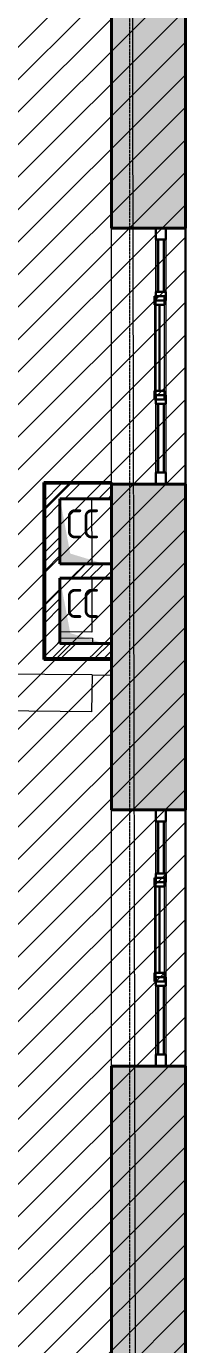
# Model space of a CAD drawing. Header units: millimetres. Extents: x -11886 to 379896, y -8130 to 47743.
# Drawn here: x 2846 to 3943, y 24143 to 33253 of the extents above; entities that cross this region are included whole.
import ezdxf

# ---------------------------------------------------------------- set-up
doc = ezdxf.new("R2010")
doc.units = ezdxf.units.MM
for name, pattern in [('ADSK_Линия сетки', [25, 20, -2.5, 0, -2.5]), ('ADSK_Сверху', [4.5, 3, -1.5]), ('ADSK_Снесено', [4.5, 3, -1.5])]:
    doc.linetypes.add(name, pattern=pattern)
for name, color, linetype, lineweight, true_color in [('_ Окна', 5, 'Continuous', 30, 0x0000ff), ('Витраж', 5, 'Continuous', 18, 0x0000ff), ('Линии', 7, 'Continuous', 9, 0x00a600), ('Окна', 5, 'Continuous', 18, 0x0000ff), ('Панели витража', 5, 'Continuous', 18, 0x0000ff), ('Стены внутренние', 5, 'Continuous', 18, 0x0000ff), ('Стены наружные', 1, 'ADSK_Снесено', 18, 0xff0000), ('Стены штриховка', 5, 'Continuous', 18, 0x0000ff)]:
    doc.layers.add(name, color=color, linetype=linetype, lineweight=lineweight, true_color=true_color)
for name, color, linetype, lineweight in [('Аннотация', 7, 'Continuous', 9), ('Оси', 7, 'Continuous', 9), ('Перекрытие', 7, 'Continuous', 18), ('Узлы', 7, 'Continuous', 18)]:
    doc.layers.add(name, color=color, linetype=linetype, lineweight=lineweight)
doc.styles.add('GOST Common_1', font='GOST_Common.ttf', dxfattribs={"width": 0.9, "height": 200})
pattern_1 = [(45, (0, 0), (-179.6051, 179.6051), []), (45, (63.5, 0), (0, 359.2102), []), (45, (-63.5, 0), (0, 359.2102), [])]

# ---------------------------------------------------------------- blocks, each defined once
blk = doc.blocks.new('Прямоугольный импост - 70х20_60мм-1438238-01 План 1-го этажа маркировочный')
at = {"layer": 'Витраж', "color": 161, "linetype": 'ADSK_Сверху', "true_color": 0xaaaaff}
for p, q in [((3738.5, 30673.6), (3738.5, 30643.6)), ((3808.5, 30673.6), (3808.5, 30643.6)), ((3738.5, 30168.6), (3738.5, 30088.6)), ((3808.5, 30168.6), (3808.5, 30088.6)), ((3738.5, 30088.6), (3808.5, 30088.6))]:
    blk.add_line(p, q, dxfattribs=at)
blk = doc.blocks.new('Прямоугольный импост - 70х20_60мм-1438075-01 План 1-го этажа маркировочный')
at = {"layer": 'Витраж', "color": 161, "linetype": 'ADSK_Сверху', "true_color": 0xaaaaff}
for p, q in [((-80, 35), (0, 35)), ((0, 35), (0, -35)), ((0, -35), (-80, -35))]:
    blk.add_line(p, q, dxfattribs=at)
blk = doc.blocks.new('Прямоугольный импост - 70х20_60мм-1438076-01 План 1-го этажа маркировочный')
at = {"layer": 'Витраж', "color": 161, "linetype": 'ADSK_Сверху', "true_color": 0xaaaaff}
for p, q in [((0, 35), (-80, 35)), ((0, -35), (0, 35)), ((-80, -35), (0, -35))]:
    blk.add_line(p, q, dxfattribs=at)
blk = doc.blocks.new('Прямоугольный импост - 70х20_60мм-1233528-01 План 1-го этажа маркировочный')
at = {"layer": 'Витраж', "color": 161, "linetype": 'ADSK_Сверху', "true_color": 0xaaaaff}
for p, q in [((3738.5, 31388.6), (3738.5, 31358.6)), ((3808.5, 31388.6), (3808.5, 31358.6)), ((3738.5, 30703.6), (3738.5, 30673.6)), ((3808.5, 30703.6), (3808.5, 30673.6))]:
    blk.add_line(p, q, dxfattribs=at)
blk = doc.blocks.new('Прямоугольный импост - 70х20_60мм-1225113-01 План 1-го этажа маркировочный')
at = {"layer": 'Витраж', "color": 161, "linetype": 'ADSK_Сверху', "true_color": 0xaaaaff}
for p, q in [((-6006, 10091.9), (-6006, 10121.9)), ((-5936, 10091.9), (-5936, 10121.9)), ((-6006, 9651.9), (-6006, 9731.9)), ((-5936, 9651.9), (-5936, 9731.9)), ((-6006, 9651.9), (-5936, 9651.9))]:
    blk.add_line(p, q, dxfattribs=at)
blk = doc.blocks.new('Прямоугольный импост - 70х60мм-1438073-01 План 1-го этажа маркировочный')
at = {"layer": 'Витраж', "color": 161, "linetype": 'ADSK_Сверху', "true_color": 0xaaaaff}
for p, q in [((-30, 35), (30, 35)), ((30, -35), (-30, -35))]:
    blk.add_line(p, q, dxfattribs=at)
blk = doc.blocks.new('Прямоугольный импост - 70х60мм-1438240-01 План 1-го этажа маркировочный')
at = {"layer": 'Витраж', "color": 161, "linetype": 'ADSK_Сверху', "true_color": 0xaaaaff}
for p, q in [((3808.5, 30643.6), (3738.5, 30643.6)), ((3738.5, 30643.6), (3738.5, 30168.6)), ((3808.5, 30643.6), (3808.5, 30168.6)), ((3738.5, 30168.6), (3808.5, 30168.6))]:
    blk.add_line(p, q, dxfattribs=at)
blk = doc.blocks.new('Прямоугольный импост - 70х60мм-1225009-01 План 1-го этажа маркировочный')
at = {"layer": 'Витраж', "color": 161, "linetype": 'ADSK_Сверху', "true_color": 0xaaaaff}
for p, q in [((-5936, 11391.9), (-6006, 11391.9)), ((-6006, 11031.9), (-6006, 11391.9)), ((-5936, 11031.9), (-5936, 11391.9)), ((-6006, 11031.9), (-5936, 11031.9))]:
    blk.add_line(p, q, dxfattribs=at)
blk = doc.blocks.new('Прямоугольный импост - 70х60мм-1236580-01 План 1-го этажа маркировочный')
at = {"layer": 'Витраж', "color": 161, "linetype": 'ADSK_Сверху', "true_color": 0xaaaaff}
for p, q in [((3808.5, 23332.6), (3738.5, 23332.6)), ((3738.5, 23332.6), (3738.5, 22677.6)), ((3808.5, 23332.6), (3808.5, 22677.6)), ((3738.5, 22677.6), (3808.5, 22677.6))]:
    blk.add_line(p, q, dxfattribs=at)
blk = doc.blocks.new('Системная панель - _AR_Стекло_40мм_привязка по центру-1236809-01 План 1-го этажа маркировочный')
at = {"layer": 'Панели витража', "lineweight": 30}
for p, q in [((180, 20), (-180, 20)), ((-180, 20), (-180, -20)), ((180, -20), (180, 20)), ((-180, -20), (180, -20))]:
    blk.add_line(p, q, dxfattribs=at)
blk = doc.blocks.new('Прямоугольный импост - 70х20_60мм-1236810-01 План 1-го этажа маркировочный')
at = {"layer": 'Витраж', "lineweight": 30}
for p, q in [((-80, 35), (0, 35)), ((-80, -35), (-80, 35)), ((0, 35), (0, -35)), ((0, -35), (-80, -35))]:
    blk.add_line(p, q, dxfattribs=at)
blk = doc.blocks.new('Прямоугольный импост - 70х20_60мм-1236813-01 План 1-го этажа маркировочный')
at = {"layer": 'Витраж', "lineweight": 30}
for p, q in [((0, 35), (-80, 35)), ((-80, 35), (-80, -35)), ((0, -35), (0, 35)), ((-80, -35), (0, -35))]:
    blk.add_line(p, q, dxfattribs=at)
blk = doc.blocks.new('Системная панель - _AR_Стекло_40мм_привязка по центру-1438242-01 План 1-го этажа маркировочный')
at = {"layer": 'Панели витража', "lineweight": 30}
for p, q in [((237.5, 20), (-237.5, 20)), ((-237.5, 20), (-237.5, -20)), ((237.5, -20), (237.5, 20)), ((-237.5, -20), (237.5, -20))]:
    blk.add_line(p, q, dxfattribs=at)
blk = doc.blocks.new('Витраж-тент со смещением вовне - 60мм 30 сдвиг-1466947-01 План 1-го этажа маркировочный')
at = {"layer": '_ Окна'}
for p, q in [((-357.5, 25), (-357.5, -45)), ((-357.5, 25), (-297.5, 25)), ((-357.5, -45), (-357.5, 25)), ((-297.5, 25), (-297.5, -45)), ((357.5, 25), (297.5, 25)), ((297.5, 25), (297.5, -45)), ((357.5, -45), (357.5, 25)), ((357.5, -45), (357.5, 25)), ((-297.5, -45), (-357.5, -45)), ((-297.5, -10), (297.5, -10)), ((297.5, -45), (357.5, -45))]:
    blk.add_line(p, q, dxfattribs=at)
at = {"layer": 'Окна'}
for p, q in [((297.5, 25), (-297.5, 25)), ((-297.5, -45), (297.5, -45))]:
    blk.add_line(p, q, dxfattribs=at)
blk = doc.blocks.new('Прямоугольный импост - 70х60мм-V58-01 План 1-го этажа маркировочный')
at = {"layer": 'Витраж'}
for p, q in [((3738.5, 35437.6), (3738.5, 35797.6)), ((3808.5, 35797.6), (3808.5, 35437.6))]:
    blk.add_line(p, q, dxfattribs=at)
blk = doc.blocks.new('Прямоугольный импост - 70х60мм-V63-01 План 1-го этажа маркировочный')
at = {"layer": 'Витраж'}
for p, q in [((3738.5, 30168.6), (3738.5, 30643.6)), ((3808.5, 30643.6), (3808.5, 30168.6))]:
    blk.add_line(p, q, dxfattribs=at)
blk = doc.blocks.new('Системная панель - _AR_Стекло_40мм_привязка по центру-V64-01 План 1-го этажа маркировочный')
at = {"layer": 'Панели витража', "lineweight": 30}
for p, q in [((180, 20), (-180, 20)), ((-180, 20), (-180, -20)), ((180, -20), (180, 20)), ((-180, -20), (180, -20))]:
    blk.add_line(p, q, dxfattribs=at)
blk = doc.blocks.new('Прямоугольный импост - 70х20_60мм-V65-01 План 1-го этажа маркировочный')
at = {"layer": 'Витраж', "lineweight": 30}
for p, q in [((-80, 35), (0, 35)), ((-80, -35), (-80, 35)), ((0, 35), (0, -35)), ((0, -35), (-80, -35))]:
    blk.add_line(p, q, dxfattribs=at)
blk = doc.blocks.new('Прямоугольный импост - 70х20_60мм-V66-01 План 1-го этажа маркировочный')
at = {"layer": 'Витраж', "lineweight": 30}
for p, q in [((0, 35), (-80, 35)), ((-80, 35), (-80, -35)), ((0, -35), (0, 35)), ((-80, -35), (0, -35))]:
    blk.add_line(p, q, dxfattribs=at)
blk = doc.blocks.new('Системная панель - _AR_Стекло_40мм_привязка по центру-V67-01 План 1-го этажа маркировочный')
at = {"layer": 'Панели витража', "lineweight": 30}
for p, q in [((237.5, 20), (-237.5, 20)), ((-237.5, 20), (-237.5, -20)), ((237.5, -20), (237.5, 20)), ((-237.5, -20), (237.5, -20))]:
    blk.add_line(p, q, dxfattribs=at)
blk = doc.blocks.new('Прямоугольный импост - 70х60мм-V202-01 План 1-го этажа маркировочный')
at = {"layer": 'Витраж', "lineweight": 30}
for p, q in [((-30, 35), (30, 35)), ((-30, -35), (-30, 35)), ((30, 35), (30, -35)), ((30, -35), (-30, -35))]:
    blk.add_line(p, q, dxfattribs=at)
blk = doc.blocks.new('Прямоугольный импост - 70х60мм-V203-01 План 1-го этажа маркировочный')
at = {"layer": 'Витраж'}
for p, q in [((3738.5, 26682.6), (3738.5, 27337.6)), ((3808.5, 27337.6), (3808.5, 26682.6))]:
    blk.add_line(p, q, dxfattribs=at)
blk = doc.blocks.new('Прямоугольный импост - 70х60мм-V204-01 План 1-го этажа маркировочный')
at = {"layer": 'Витраж', "lineweight": 30}
for p, q in [((-30, 35), (30, 35)), ((-30, -35), (-30, 35)), ((30, 35), (30, -35)), ((30, -35), (-30, -35))]:
    blk.add_line(p, q, dxfattribs=at)

msp = doc.modelspace()

# ---------------------------------------------------------------- hatches: boundary and pattern name
at = {"lineweight": 13, "true_color": 0x636466, "transparency": 33554559}
h = msp.add_hatch(dxfattribs=at)
h.set_pattern_fill('ANSI31', color=251, scale=50)
h.set_pattern_definition([(45, (0, 84876.59), (-112.2532, 112.2532), [])])
h.paths.add_polyline_path([(3943.5, 43728.87), (-6278.75, 43728.87), (-6141.04, 8529.25), (771.13, 8529.25), (771.13, 12571.22), (3385.22, 12571.22), (3381.63, 13081.22), (3330.09, 20918.63), (3943.5, 20918.63)])
at = {"layer": 'Стены внутренние', "lineweight": 9}
h = msp.add_hatch(dxfattribs=at)
h.set_pattern_fill('FP_3', color=256, style=0, pattern_type=2)
h.set_pattern_definition(pattern_1)
h.paths.add_polyline_path([(3077.55, 28988.56), (3077.55, 30088.56), (2977.55, 30088.56), (2977.55, 28988.56)])
h = msp.add_hatch(dxfattribs=at)
h.set_pattern_fill('FP_3', color=256, style=0, pattern_type=2)
h.set_pattern_definition(pattern_1)
h.paths.add_polyline_path([(3276.48, 29988.56), (3433.5, 29988.56), (3433.5, 30088.56), (3077.55, 30088.56), (3077.55, 29988.56), (3159.37, 29988.56)])
h = msp.add_hatch(dxfattribs=at)
h.set_pattern_fill('FP_3', color=256, style=0, pattern_type=2)
h.set_pattern_definition(pattern_1)
h.paths.add_polyline_path([(3148.26, 29438.56), (3433.5, 29438.56), (3433.5, 29538.56), (3077.55, 29538.56), (3077.55, 29438.56)])
h = msp.add_hatch(dxfattribs=at)
h.set_pattern_fill('FP_3', color=256, style=0, pattern_type=2)
h.set_pattern_definition(pattern_1)
h.paths.add_polyline_path([(3276.48, 28888.56), (3433.5, 28888.56), (3432.48, 28988.56), (2977.55, 28988.56), (2977.55, 28888.56), (3148.26, 28888.56)])
at = {"layer": 'Стены наружные', "linetype": 'Continuous', "true_color": 0xc0c0c0}
h = msp.add_hatch(color=9, dxfattribs=at)
h.paths.add_polyline_path([(3943.5, 20918.63), (3943.5, 22112.62), (3433.5, 22112.62), (3433.5, 20918.63), (3538.48, 20918.63)])
h.paths.add_polyline_path([(3943.5, 23832.62), (3943.5, 26067.62), (3433.5, 26067.62), (3433.5, 23832.62), (3538.48, 23832.62)])
h.paths.add_polyline_path([(3538.48, 27837.62), (3943.5, 27837.62), (3943.5, 30088.56), (3433.5, 30088.56), (3433.5, 27837.62), (3501.06, 27837.62)])
h.paths.add_polyline_path([(3943.5, 31858.56), (3943.5, 34107.64), (3433.5, 34107.64), (3433.5, 31858.56), (3493.35, 31858.56)])
h.paths.add_polyline_path([(3493.35, 35877.64), (3943.5, 35877.64), (3943.5, 43728.87), (3433.5, 43728.87), (3433.5, 35877.64), (3488.69, 35877.64)])
at = {"layer": 'Узлы', "true_color": 0x808080}
for points in [[(3077.55, 29538.56), (3380.91, 29538.56), (3148.26, 29609.27), (3077.55, 29988.56), (3077.55, 29609.27)], [(3298.03, 28988.56), (3380.91, 28988.56), (3148.26, 29059.27), (3077.55, 29438.56), (3077.55, 28988.56), (3296.69, 28988.56)]]:
    msp.add_hatch(color=8, dxfattribs=at).paths.add_polyline_path(points)

# ---------------------------------------------------------------- linework, layer by layer
at = {"color": 251, "lineweight": 30, "true_color": 0x636466}
msp.add_lwpolyline([(290.5, 8529.25), (-6141.04, 8529.25), (-6278.75, 43728.87), (3943.5, 43728.87), (3943.5, 20918.63), (3330.09, 20918.63), (3381.63, 13081.22)], dxfattribs=at)
at = {"layer": 'Линии', "color": 8, "lineweight": 18, "true_color": 0x808080}
for p, q in [((3077.55, 29026.95), (3301.42, 29024.55)), ((3301.42, 29024.55), (3301.03, 28988.56)), ((3298.69, 28770.62), (548.87, 28793.95)), ((3298.69, 28770.62), (3295.95, 28514.58)), ((3295.95, 28514.58), (549.25, 28544.03))]:
    msp.add_line(p, q, dxfattribs=at)
at = {"layer": 'Оси', "linetype": 'ADSK_Линия сетки'}
msp.add_line((3559.91, -7330.38), (3559.91, 44421.85), dxfattribs=at)
at = {"layer": 'Перекрытие', "color": 9, "linetype": 'ADSK_Сверху', "true_color": 0xaad4d4}
msp.add_line((3555.58, 43317.35), (3602.44, 20805.68), dxfattribs=at)
at = {"layer": 'Перекрытие', "color": 136, "true_color": 0x008080}
for p, q in [((3295.05, 29988.56), (3296.39, 29538.56)), ((3296.69, 29438.56), (3297.8, 29067.13)), ((3297.8, 29067.13), (3077.55, 29069)), ((3298.69, 28770.62), (3433.5, 28769.48))]:
    msp.add_line(p, q, dxfattribs=at)
at = {"layer": 'Стены внутренние', "color": 18, "lineweight": 40, "true_color": 0x000000}
for p, q in [((2965.55, 30100.56), (2965.55, 28876.56)), ((3433.5, 30100.56), (2965.55, 30100.56)), ((3433.5, 29988.56), (3433.5, 30100.56)), ((3077.55, 29538.56), (3077.55, 29988.56)), ((3077.55, 29988.56), (3433.5, 29988.56)), ((3433.5, 29538.56), (3077.55, 29538.56)), ((3433.5, 29438.56), (3433.5, 29538.56)), ((3077.55, 28988.56), (3077.55, 29438.56)), ((3077.55, 29438.56), (3433.5, 29438.56)), ((3433.5, 28988.56), (3077.55, 28988.56)), ((3433.5, 28878.56), (3433.5, 28988.56)), ((2965.55, 28876.56), (3433.5, 28876.56))]:
    msp.add_line(p, q, dxfattribs=at)
at = {"layer": 'Стены наружные', "color": 18, "linetype": 'Continuous', "lineweight": 40, "true_color": 0x000000}
for p, q in [((3433.5, 34107.64), (3433.5, 31858.56)), ((3943.5, 31858.56), (3943.5, 34107.64)), ((3433.5, 31858.56), (3943.5, 31858.56)), ((3943.5, 30088.56), (3433.5, 30088.56)), ((3943.5, 27837.62), (3943.5, 30088.56)), ((3433.5, 29988.56), (3433.5, 29538.56)), ((3433.5, 29438.56), (3433.5, 28988.56)), ((3433.5, 28876.56), (3433.5, 27837.62)), ((3433.5, 27837.62), (3943.5, 27837.62)), ((3943.5, 26067.62), (3433.5, 26067.62)), ((3433.5, 26067.62), (3433.5, 23832.62)), ((3943.5, 23832.62), (3943.5, 26067.62))]:
    msp.add_line(p, q, dxfattribs=at)
at = {"layer": 'Стены наружные', "color": 18, "linetype": 'Continuous', "true_color": 0x000000}
for p, q in [((3433.5, 30100.56), (3433.5, 31858.56)), ((3943.5, 31858.56), (3943.5, 30088.56)), ((3433.5, 26067.62), (3433.5, 27837.62)), ((3943.5, 27837.62), (3943.5, 26067.62))]:
    msp.add_line(p, q, dxfattribs=at)
at = {"layer": 'Стены штриховка'}
for p, q in [((3433.5, 30098.56), (2965.55, 30098.56)), ((2967.55, 30100.56), (2967.55, 28876.56)), ((2977.55, 30098.56), (2977.55, 30100.56)), ((2977.55, 30088.56), (2977.55, 28888.56)), ((3433.5, 30088.56), (2977.55, 30088.56)), ((2967.55, 28888.56), (2965.55, 28888.56)), ((3433.5, 28878.56), (2965.55, 28878.56)), ((3433.5, 28888.56), (2977.55, 28888.56)), ((3433.5, 28876.56), (3433.5, 28878.56))]:
    msp.add_line(p, q, dxfattribs=at)

# ---------------------------------------------------------------- block references
at = {"layer": '_ Окна', "rotation": 270.0000000000003}
for p in [(3773.5, 31031.06), (3773.5, 27010.12)]:
    msp.add_blockref('Витраж-тент со смещением вовне - 60мм 30 сдвиг-1466947-01 План 1-го этажа маркировочный', p, dxfattribs=at)
at = {"layer": 'Витраж', "color": 161, "linetype": 'ADSK_Сверху', "true_color": 0xaaaaff}
for name, p, rotation in [('Прямоугольный импост - 70х20_60мм-1438076-01 План 1-го этажа маркировочный', (3773.5, 31858.56), 90.00000000000031), ('Прямоугольный импост - 70х20_60мм-1225113-01 План 1-го этажа маркировочный', (-2197.54, 41510.48), 180), ('Прямоугольный импост - 70х60мм-1225009-01 План 1-го этажа маркировочный', (-2197.54, 42810.48), 180), ('Прямоугольный импост - 70х20_60мм-1438076-01 План 1-го этажа маркировочный', (3773.5, 27837.62), 90.00000000000031), ('Прямоугольный импост - 70х20_60мм-1225113-01 План 1-го этажа маркировочный', (-2197.54, 37489.54), 180), ('Прямоугольный импост - 70х60мм-1225009-01 План 1-го этажа маркировочный', (-2197.54, 38789.54), 180)]:
    msp.add_blockref(name, p, dxfattribs=dict(at, rotation=rotation))
at = {"layer": 'Витраж', "rotation": 90.00000000000031}
for name, p in [('Прямоугольный импост - 70х20_60мм-1236813-01 План 1-го этажа маркировочный', (3773.5, 31858.56)), ('Прямоугольный импост - 70х20_60мм-V66-01 План 1-го этажа маркировочный', (3773.5, 27837.62))]:
    msp.add_blockref(name, p, dxfattribs=at)
at = {"layer": 'Витраж'}
for name, p in [('Прямоугольный импост - 70х60мм-V58-01 План 1-го этажа маркировочный', (0, -4019.09)), ('Прямоугольный импост - 70х60мм-V203-01 План 1-го этажа маркировочный', (0, 4020.94)), ('Прямоугольный импост - 70х60мм-V63-01 План 1-го этажа маркировочный', (0, 0)), ('Прямоугольный импост - 70х60мм-V58-01 План 1-го этажа маркировочный', (0, -8040.03)), ('Прямоугольный импост - 70х60мм-V203-01 План 1-го этажа маркировочный', (0, 0)), ('Прямоугольный импост - 70х60мм-V63-01 План 1-го этажа маркировочный', (0, -4020.94))]:
    msp.add_blockref(name, p, dxfattribs=at)
at = {"layer": 'Витраж', "color": 161, "linetype": 'ADSK_Сверху', "true_color": 0xaaaaff, "extrusion": (0, 0, -1), "rotation": 269.9999999999997}
for name, p in [('Прямоугольный импост - 70х60мм-1438073-01 План 1-го этажа маркировочный', (-3773.5, 31388.56)), ('Прямоугольный импост - 70х60мм-1438073-01 План 1-го этажа маркировочный', (-3773.5, 30673.56)), ('Прямоугольный импост - 70х20_60мм-1438075-01 План 1-го этажа маркировочный', (-3773.5, 30088.56)), ('Прямоугольный импост - 70х60мм-1438073-01 План 1-го этажа маркировочный', (-3773.5, 27367.62)), ('Прямоугольный импост - 70х60мм-1438073-01 План 1-го этажа маркировочный', (-3773.5, 26652.62)), ('Прямоугольный импост - 70х20_60мм-1438075-01 План 1-го этажа маркировочный', (-3773.5, 26067.62))]:
    msp.add_blockref(name, p, dxfattribs=at)
at = {"layer": 'Витраж', "extrusion": (0, 0, -1), "rotation": 269.9999999999997}
for name, p in [('Прямоугольный импост - 70х60мм-V204-01 План 1-го этажа маркировочный', (-3773.5, 31388.56)), ('Прямоугольный импост - 70х60мм-V204-01 План 1-го этажа маркировочный', (-3773.5, 30673.56)), ('Прямоугольный импост - 70х20_60мм-1236810-01 План 1-го этажа маркировочный', (-3773.5, 30088.56)), ('Прямоугольный импост - 70х60мм-V202-01 План 1-го этажа маркировочный', (-3773.5, 27367.62)), ('Прямоугольный импост - 70х60мм-V202-01 План 1-го этажа маркировочный', (-3773.5, 26652.62)), ('Прямоугольный импост - 70х20_60мм-V65-01 План 1-го этажа маркировочный', (-3773.5, 26067.62))]:
    msp.add_blockref(name, p, dxfattribs=at)
at = {"layer": 'Витраж', "color": 161, "linetype": 'ADSK_Сверху', "true_color": 0xaaaaff}
for name, p in [('Прямоугольный импост - 70х20_60мм-1233528-01 План 1-го этажа маркировочный', (0, 0)), ('Прямоугольный импост - 70х60мм-1236580-01 План 1-го этажа маркировочный', (0, 8025.94)), ('Прямоугольный импост - 70х20_60мм-1438238-01 План 1-го этажа маркировочный', (0, 0)), ('Прямоугольный импост - 70х60мм-1438240-01 План 1-го этажа маркировочный', (0, 0)), ('Прямоугольный импост - 70х20_60мм-1233528-01 План 1-го этажа маркировочный', (0, -4020.94)), ('Прямоугольный импост - 70х60мм-1236580-01 План 1-го этажа маркировочный', (0, 4005)), ('Прямоугольный импост - 70х20_60мм-1438238-01 План 1-го этажа маркировочный', (0, -4020.94)), ('Прямоугольный импост - 70х60мм-1438240-01 План 1-го этажа маркировочный', (0, -4020.94))]:
    msp.add_blockref(name, p, dxfattribs=at)
at = {"layer": 'Панели витража', "rotation": 270.0000000000003}
for name, p in [('Системная панель - _AR_Стекло_40мм_привязка по центру-1236809-01 План 1-го этажа маркировочный', (3773.5, 31598.56)), ('Системная панель - _AR_Стекло_40мм_привязка по центру-1438242-01 План 1-го этажа маркировочный', (3773.5, 30406.06)), ('Системная панель - _AR_Стекло_40мм_привязка по центру-V64-01 План 1-го этажа маркировочный', (3773.5, 27577.62)), ('Системная панель - _AR_Стекло_40мм_привязка по центру-V67-01 План 1-го этажа маркировочный', (3773.5, 26385.12))]:
    msp.add_blockref(name, p, dxfattribs=at)

# ---------------------------------------------------------------- texts
at = {"layer": 'Аннотация', "char_height": 200, "width": 317.4683, "attachment_point": 1, "style": 'GOST Common_1'}
for insert in [(3119.42, 29914.54), (3119.42, 29364.54)]:
    msp.add_mtext('СС', dxfattribs=dict(at, insert=insert))

doc.saveas('drawing.dxf')
